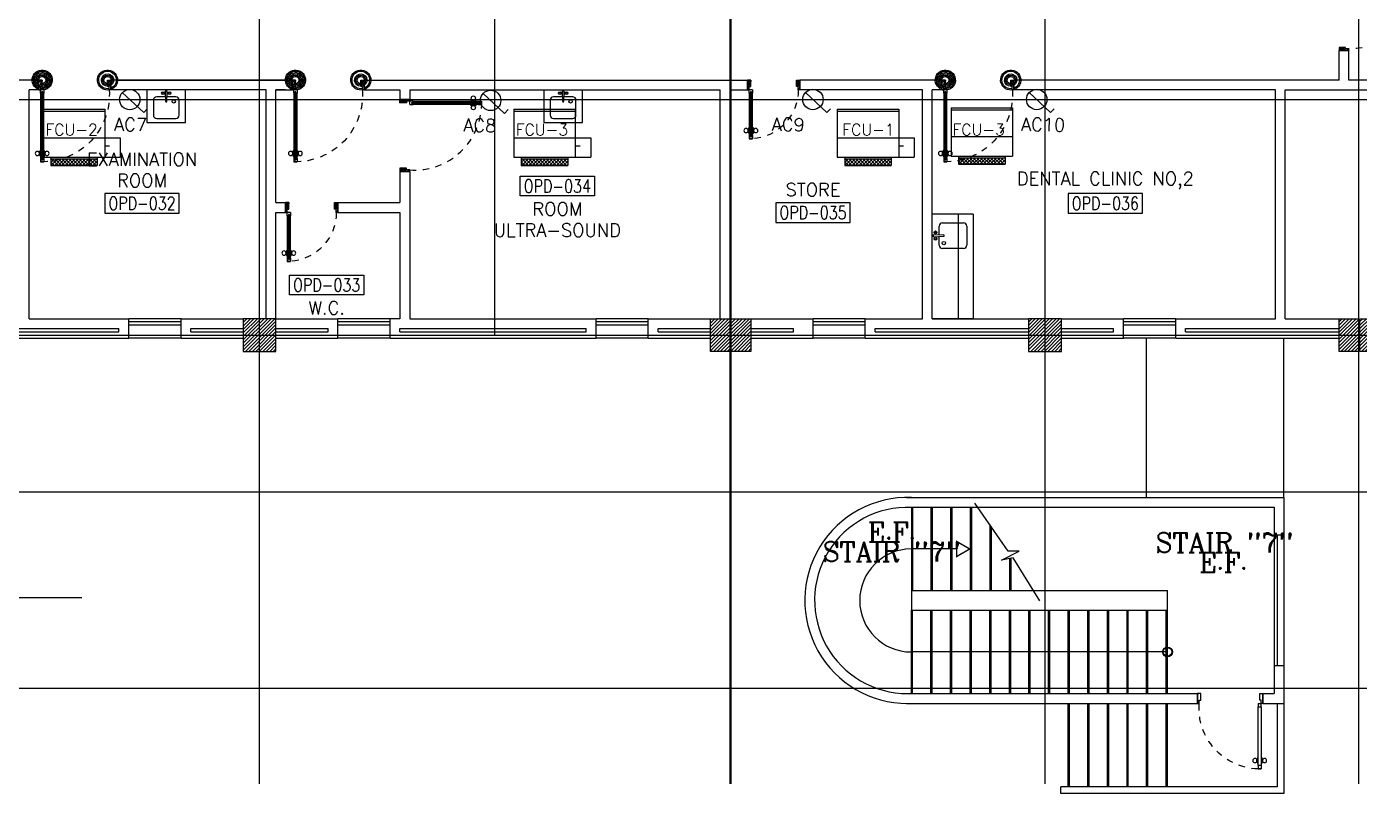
# Model space of a CAD drawing. Extents: x 417819.9 to 417911.9, y 43448 to 43539.2.
# Drawn here: x 417853.09 to 417873.49, y 43459.86 to 43471.59 of the extents above; entities that cross this region are included whole.
import ezdxf
from ezdxf.enums import TextEntityAlignment as Align

# ---------------------------------------------------------------- set-up
doc = ezdxf.new("R2010")
doc.units = 0
doc.header["$MEASUREMENT"] = 0
doc.linetypes.add('HIDDEN', pattern=[0.375, 0.25, -0.125])
doc.layers.get('0').update_dxf_attribs({"color": 11, "linetype": 'CONTINUOUS'})
for name, color, linetype in [('COL', 11, 'CONTINUOUS'), ('DOOR', 11, 'CONTINUOUS'), ('E-SOCKETS', 4, 'CONTINUOUS'), ('FCU', 6, 'CONTINUOUS'), ('HAT', 11, 'CONTINUOUS'), ('ME-FIX', 11, 'CONTINUOUS'), ('RM-BOX', 11, 'CONTINUOUS'), ('RM-NAME', 11, 'CONTINUOUS'), ('RM-NO', 11, 'CONTINUOUS'), ('SCD', 2, 'CONTINUOUS'), ('SHAFT', 11, 'CONTINUOUS'), ('WALL', 11, 'CONTINUOUS')]:
    doc.layers.add(name, color=color, linetype=linetype)
doc.styles.add('ROMANC', font='romanc', dxfattribs={"height": 0.1})
doc.styles.add('ROMANS', font='ROMANS.shx', dxfattribs={"width": 0.6})

# ---------------------------------------------------------------- blocks, each defined once
blk = doc.blocks.new('*X126')
at = {"color": 0}
for p, q in [((49339, 10678), (49822, 11161)), ((49339, 10731), (49769, 11161)), ((49339, 10784), (49716, 11161)), ((49339, 10837), (49663, 11161)), ((49339, 10890), (49610, 11161)), ((49339, 10943), (49557, 11161)), ((49339, 10996), (49504, 11161)), ((49339, 11049), (49451, 11161)), ((49339, 11102), (49398, 11161)), ((49339, 11155), (49345, 11161)), ((49375, 10661), (49839, 11125)), ((49428, 10661), (49839, 11072)), ((49481, 10661), (49839, 11019)), ((49534, 10661), (49839, 10966)), ((49587, 10661), (49839, 10913)), ((49640, 10661), (49839, 10860)), ((49693, 10661), (49839, 10807)), ((49746, 10661), (49839, 10754)), ((49799, 10661), (49839, 10701))]:
    blk.add_line(p, q, dxfattribs=at)
blk = doc.blocks.new('COL50')
at = {"layer": 'COL'}
blk.add_lwpolyline([(-250, 250), (-250, -250), (250, -250), (250, 250)], close=True, dxfattribs=at)
blk = doc.blocks.new('RM1')
at = {"layer": 'RM-BOX'}
blk.add_lwpolyline([(570, -200), (-570, -200), (-570, -500), (570, -500)], close=True, dxfattribs=at)
at = {"layer": 'RM-NAME', "style": 'ROMANS'}
for tag, p in [('ROOMNAME1', (0, 324)), ('ROOMNAME2', (0, 0))]:
    blk.add_attdef(tag, text='', height=200, dxfattribs=at).set_placement(p, align=Align.MIDDLE)
at = {"layer": 'RM-NO', "style": 'ROMANS', "width": 0.8}
blk.add_attdef('ROOMNO', text='', height=200, dxfattribs=at).set_placement((0, -350), align=Align.MIDDLE)
blk = doc.blocks.new('*X131')
at = {"color": 0}
for p, q in [((61359, 10129), (61837, 10607)), ((61359, 10182), (61784, 10607)), ((61359, 10235), (61731, 10607)), ((61359, 10288), (61678, 10607)), ((61359, 10341), (61624, 10607)), ((61359, 10395), (61571, 10607)), ((61359, 10448), (61518, 10607)), ((61359, 10501), (61465, 10607)), ((61359, 10554), (61412, 10607)), ((61359, 10607), (61359, 10607)), ((61390, 10107), (61859, 10576)), ((61443, 10107), (61859, 10523)), ((61496, 10107), (61859, 10470)), ((61549, 10107), (61859, 10417)), ((61602, 10107), (61859, 10364)), ((61655, 10107), (61859, 10311)), ((61708, 10107), (61859, 10258)), ((61761, 10107), (61859, 10205)), ((61814, 10107), (61859, 10152))]:
    blk.add_line(p, q, dxfattribs=at)
blk = doc.blocks.new('A$C74DC60CF')
at = {"layer": 'DOOR', "color": 0, "linetype": 'ByBlock'}
for p, q in [((81, 1200), (81, 1250)), ((131, 1250), (81, 1250)), ((81, 1250), (131, 1250)), ((131, 1200), (131, 1250)), ((65, 1155), (65, 1090)), ((74, 1155), (65, 1155)), ((74, 1090), (65, 1090)), ((74, 1078), (74, 1168)), ((81, 1168), (74, 1168)), ((74, 1155), (74, 1090)), ((81, 1078), (74, 1078)), ((81, 1200), (98, 1200)), ((98, 1200), (98, 1220)), ((98, 1220), (114, 1220)), ((114, 1200), (114, 1220)), ((114, 1200), (131, 1200)), ((131, 1168), (138, 1168)), ((131, 1078), (138, 1078)), ((138, 1078), (138, 1168)), ((138, 1155), (138, 1090)), ((138, 1155), (147, 1155)), ((138, 1090), (147, 1090)), ((147, 1155), (147, 1090)), ((56, 150), (56, 0)), ((56, 150), (81, 150)), ((106, 0), (56, 0)), ((98, 200), (81, 200)), ((81, 200), (81, 150)), ((131, 150), (81, 150)), ((81, 150), (81, 100)), ((81, 100), (106, 100)), ((98, 180), (98, 200)), ((114, 180), (98, 180)), ((106, 100), (106, 0)), ((131, 200), (114, 200)), ((114, 200), (114, 180)), ((131, 150), (131, 200)), ((1131, 100), (1106, 100)), ((1106, 100), (1106, 0)), ((1131, 150), (1131, 100)), ((1156, 150), (1131, 150)), ((1156, 150), (1156, 0)), ((1156, 0), (1156, 150)), ((1106, 0), (1156, 0))]:
    blk.add_line(p, q, dxfattribs=at)
at = {"layer": 'DOOR', "linetype": 'ByBlock'}
for p, q in [((81, 200), (81, 1200)), ((98, 200), (98, 1200)), ((114, 200), (114, 1200)), ((131, 1200), (131, 200))]:
    blk.add_line(p, q, dxfattribs=at)
at = {"layer": 'DOOR', "color": 9, "linetype": 'ByBlock'}
for p, q in [((106, 0), (56, 114)), ((106, 0), (56, 40)), ((106, 0), (93, 100)), ((1106, 0), (1156, 114)), ((1106, 0), (1119, 100)), ((1106, 0), (1156, 40))]:
    blk.add_line(p, q, dxfattribs=at)
at = {"layer": 'DOOR', "color": 0, "linetype": 'ByBlock'}
for centre in [(32, 1123), (179, 1123)]:
    blk.add_circle(centre, 32.4, dxfattribs=at)
at = {"layer": 'DOOR', "linetype": 'HIDDEN', "ltscale": 0.5}
blk.add_arc((106, 223), 1028, 355.9414, 91.3941, dxfattribs=at)
at = {"layer": 'DOOR', "color": 9, "linetype": 'ByBlock'}
for centre, radius, start, end in [((106, 0), 154, 103.7142, 108.8947), ((106, 0), 134, 100.72, 111.8402), ((106, 0), 114, 102.6226, 115.9162), ((106, 0), 94.4, 90, 121.9818), ((106, 0), 74.4, 90, 132.2236), ((106, 0), 54.4, 90, 156.7926), ((106, 0), 34.4, 90, 180), ((106, 0), 14.4, 90, 180), ((1106, 0), 94.4, 58.0182, 90), ((1106, 0), 74.4, 47.7764, 90), ((1106, 0), 54.4, 23.2074, 90), ((1106, 0), 34.4, 0, 90), ((1106, 0), 14.4, 0, 90), ((1106, 0), 134, 68.1598, 79.28), ((1106, 0), 154, 71.1053, 76.2858)]:
    blk.add_arc(centre, radius, start, end, dxfattribs=at)
blk = doc.blocks.new('C-300')
at = {"layer": 'HAT', "linetype": 'ByBlock', "ltscale": 0.3}
h = blk.add_hatch(dxfattribs=at)
h.set_pattern_fill('ANSI31', color=8, scale=300, style=0)
h.set_pattern_definition([(45, (-258496.182, -82361.005), (-26.5165043, 26.5165043), [])])
h.paths.add_polyline_path([(300, 500), (0, 500), (0, 250), (300, 250)])
h.paths.add_polyline_path([(300, 250), (0, 250), (0, 0), (300, 0)])
at = {"layer": 'COL'}
blk.add_lwpolyline([(0, 500), (300, 500), (300, 0), (0, 0)], close=True, dxfattribs=at)
blk = doc.blocks.new('C-300A')
at = {"layer": 'SHAFT', "color": 6, "linetype": 'ByBlock', "ltscale": 0.3}
for p in [(-300, 0), (20, 0)]:
    blk.add_blockref('C-300', p, dxfattribs=at)
blk = doc.blocks.new('DOOR80')
at = {"layer": 'DOOR', "color": 7, "linetype": 'ByBlock'}
for p, q in [((-150, 800), (0, 800)), ((-150, 800), (-150, 775)), ((0, 800), (-150, 800)), ((-150, 775), (-100, 775)), ((0, 750), (-114, 800)), ((-100, 775), (-100, 750)), ((0, 750), (-100, 763)), ((-100, 750), (0, 750)), ((0, 750), (-40, 800)), ((0, 750), (0, 800)), ((-850, 75), (-900, 75)), ((-900, 75), (-900, 25)), ((-900, 25), (-900, 75)), ((-850, 25), (-900, 25)), ((-850, 58), (-870, 58)), ((-870, 42), (-870, 58)), ((-850, 42), (-870, 42)), ((-850, 58), (-850, 75)), ((-850, 25), (-850, 42)), ((-727, 82), (-817, 82)), ((-817, 75), (-817, 82)), ((-817, 25), (-817, 18)), ((-727, 18), (-817, 18)), ((-805, 91), (-740, 91)), ((-805, 82), (-805, 91)), ((-805, 82), (-740, 82)), ((-805, 18), (-740, 18)), ((-805, 18), (-805, 9)), ((-805, 9), (-740, 9)), ((-740, 82), (-740, 91)), ((-740, 18), (-740, 9)), ((-727, 75), (-727, 82)), ((-727, 25), (-727, 18)), ((-150, 75), (-200, 75)), ((-200, 75), (-200, 58)), ((-200, 58), (-180, 58)), ((-180, 42), (-200, 42)), ((-200, 42), (-200, 25)), ((-200, 25), (-150, 25)), ((-180, 58), (-180, 42)), ((-150, 75), (-150, 25)), ((-150, 25), (-100, 25)), ((-150, 0), (-150, 25)), ((0, 0), (-150, 0)), ((0, 50), (-114, 0)), ((-100, 25), (-100, 50)), ((0, 50), (-100, 37)), ((-100, 50), (0, 50)), ((0, 50), (-40, 0)), ((0, 50), (0, 0))]:
    blk.add_line(p, q, dxfattribs=at)
at = {"layer": 'DOOR', "linetype": 'ByBlock'}
for p, q in [((-850, 75), (-200, 75)), ((-200, 58), (-850, 58)), ((-200, 42), (-850, 42)), ((-200, 25), (-850, 25))]:
    blk.add_line(p, q, dxfattribs=at)
at = {"layer": 'DOOR', "color": 7, "linetype": 'ByBlock'}
for centre in [(-772, 124), (-772, -24)]:
    blk.add_circle(centre, 32.4, dxfattribs=at)
at = {"layer": 'DOOR', "linetype": 'HIDDEN', "ltscale": 0.5}
blk.add_arc((-149, 23), 752, 90.0695, 176.0204, dxfattribs=at)
at = {"layer": 'DOOR', "color": 7, "linetype": 'ByBlock'}
for centre, radius, start, end in [((0, 750), 154, 161.1053, 166.2858), ((0, 750), 134, 158.1598, 169.28), ((0, 750), 94.4, 148.0182, 180), ((0, 750), 74.4, 137.7764, 180), ((0, 750), 54.4, 113.2074, 180), ((0, 750), 34.4, 90, 180), ((0, 750), 14.4, 90, 180), ((0, 50), 154, 193.7142, 198.8947), ((0, 50), 134, 190.72, 201.8402), ((0, 50), 114, 192.6226, 205.9162), ((0, 50), 94.4, 180, 211.9818), ((0, 50), 74.4, 180, 222.2236), ((0, 50), 54.4, 180, 246.7926), ((0, 50), 34.4, 180, 270), ((0, 50), 14.4, 180, 270)]:
    blk.add_arc(centre, radius, start, end, dxfattribs=at)
blk = doc.blocks.new('DOOR100')
at = {"layer": 'DOOR', "color": 7, "linetype": 'ByBlock'}
for p, q in [((-75, 1250), (-75, 1300)), ((-75, 1300), (-25, 1300)), ((-25, 1300), (-75, 1300)), ((-58, 1250), (-75, 1250)), ((-58, 1250), (-58, 1270)), ((-42, 1270), (-58, 1270)), ((-42, 1250), (-42, 1270)), ((-25, 1250), (-42, 1250)), ((-25, 1250), (-25, 1300)), ((-91, 1205), (-91, 1140)), ((-82, 1205), (-91, 1205)), ((-82, 1140), (-91, 1140)), ((-82, 1128), (-82, 1218)), ((-75, 1218), (-82, 1218)), ((-82, 1205), (-82, 1140)), ((-75, 1128), (-82, 1128)), ((-25, 1218), (-18, 1218)), ((-25, 1128), (-18, 1128)), ((-18, 1128), (-18, 1218)), ((-18, 1205), (-18, 1140)), ((-18, 1205), (-9, 1205)), ((-18, 1140), (-9, 1140)), ((-9, 1205), (-9, 1140)), ((-1200, 0), (-1200, 150)), ((-1200, 150), (-1175, 150)), ((-1200, 150), (-1200, 0)), ((-1150, 0), (-1200, 114)), ((-1150, 0), (-1200, 40)), ((-1150, 0), (-1200, 0)), ((-1175, 150), (-1175, 100)), ((-1175, 100), (-1150, 100)), ((-1150, 0), (-1163, 100)), ((-1150, 100), (-1150, 0)), ((-75, 200), (-58, 200)), ((-75, 150), (-75, 200)), ((-75, 150), (-25, 150)), ((-58, 200), (-58, 180)), ((-58, 180), (-42, 180)), ((-50, 0), (0, 114)), ((-50, 100), (-50, 0)), ((-50, 0), (-37, 100)), ((-25, 100), (-50, 100)), ((-50, 0), (0, 40)), ((-50, 0), (0, 0)), ((-42, 200), (-25, 200)), ((-42, 180), (-42, 200)), ((-25, 200), (-25, 150)), ((0, 150), (-25, 150)), ((-25, 150), (-25, 100)), ((0, 0), (0, 150)), ((0, 150), (0, 0))]:
    blk.add_line(p, q, dxfattribs=at)
at = {"layer": 'DOOR', "linetype": 'ByBlock'}
for p, q in [((-75, 1250), (-75, 200)), ((-58, 200), (-58, 1250)), ((-42, 200), (-42, 1250)), ((-25, 200), (-25, 1250))]:
    blk.add_line(p, q, dxfattribs=at)
at = {"layer": 'DOOR', "color": 7, "linetype": 'ByBlock'}
for centre in [(-124, 1173), (24, 1173)]:
    blk.add_circle(centre, 32.4, dxfattribs=at)
at = {"layer": 'DOOR', "linetype": 'HIDDEN', "ltscale": 0.5}
blk.add_arc((-25, 150), 1150, 90, 180, dxfattribs=at)
at = {"layer": 'DOOR', "color": 7, "linetype": 'ByBlock'}
for centre, radius, start, end in [((-1150, 0), 154, 103.7142, 108.8947), ((-1150, 0), 134, 100.72, 111.8402), ((-1150, 0), 94.4, 90, 121.9818), ((-1150, 0), 74.4, 90, 132.2236), ((-1150, 0), 54.4, 90, 156.7926), ((-1150, 0), 34.4, 90, 180), ((-1150, 0), 14.4, 90, 180), ((-50, 0), 94.4, 58.0182, 90), ((-50, 0), 74.4, 47.7764, 90), ((-50, 0), 54.4, 23.2074, 90), ((-50, 0), 34.4, 0, 90), ((-50, 0), 14.4, 0, 90), ((-50, 0), 134, 68.1598, 79.28), ((-50, 0), 114, 64.0838, 77.3774), ((-50, 0), 154, 71.1053, 76.2858)]:
    blk.add_arc(centre, radius, start, end, dxfattribs=at)
blk = doc.blocks.new('STL-DR')
at = {"layer": 'DOOR', "color": 0, "linetype": 'ByBlock'}
for p, q in [((50, 0), (0, 0)), ((0, -150), (0, 0)), ((50, -100), (50, 0)), ((0, -150), (25, -150)), ((25, -100), (50, -100)), ((25, -150), (25, -100)), ((75, -150), (25, -150)), ((25, -200), (25, -150)), ((75, -200), (25, -200)), ((75, -150), (75, -200)), ((950, -100), (950, 0)), ((950, 0), (1000, 0)), ((975, -100), (950, -100)), ((975, -150), (975, -100)), ((1000, -150), (975, -150)), ((1000, 0), (1000, -150)), ((18, -990), (9, -990)), ((9, -1055), (9, -990)), ((18, -978), (18, -1068)), ((25, -978), (18, -978)), ((18, -1055), (18, -990)), ((75, -978), (82, -978)), ((82, -978), (82, -1068)), ((82, -990), (91, -990)), ((82, -1055), (82, -990)), ((91, -1055), (91, -990)), ((18, -1055), (9, -1055)), ((25, -1068), (18, -1068)), ((25, -1100), (75, -1100)), ((25, -1100), (25, -1150)), ((25, -1150), (75, -1150)), ((75, -1150), (25, -1150)), ((75, -1068), (82, -1068)), ((75, -1100), (75, -1150)), ((82, -1055), (91, -1055))]:
    blk.add_line(p, q, dxfattribs=at)
at = {"layer": 'DOOR', "linetype": 'ByBlock'}
for p, q in [((25, -200), (25, -1100)), ((75, -1100), (75, -200))]:
    blk.add_line(p, q, dxfattribs=at)
at = {"layer": 'DOOR', "color": 0, "linetype": 'ByBlock'}
for centre in [(-24, -1023), (124, -1023)]:
    blk.add_circle(centre, 32.4, dxfattribs=at)
at = {"layer": 'DOOR', "linetype": 'HIDDEN', "ltscale": 0.5}
blk.add_arc((50, -223), 928, 271.544, 4.4816, dxfattribs=at)
at = {"layer": 'WALL'}
for p, q in [((0, 0), (0, -150)), ((0, 0), (0, -150)), ((1000, 0), (1000, -150))]:
    blk.add_line(p, q, dxfattribs=at)
blk = doc.blocks.new('A$C180A3EE7')
at = {"layer": 'ME-FIX'}
blk.add_lwpolyline([(0.593, 0), (0.593, 0.5), (0, 0.5), (0, 0)], dxfattribs=at)
blk.add_lwpolyline([(0.309, 0.107), (0.443, 0.107, 0.414214), (0.493, 0.157), (0.493, 0.388, 0.414214), (0.443, 0.438), (0.15, 0.438, 0.414214), (0.1, 0.388), (0.1, 0.157, 0.414214), (0.15, 0.107), (0.284, 0.107)], format="xyb", dxfattribs=at)
blk.add_lwpolyline([(0.28, 0.019), (0.312, 0.019), (0.306, 0.174, 1), (0.286, 0.174)], format="xyb", close=True, dxfattribs=at)
for centre, radius in [((0.182, 0.177), 0.0255), ((0.247, 0.05), 0.0217), ((0.247, 0.05), 0.014), ((0.346, 0.05), 0.0217), ((0.346, 0.05), 0.014)]:
    blk.add_circle(centre, radius, dxfattribs=at)
blk = doc.blocks.new('A$C347D0806')
at = {"layer": 'ME-FIX'}
for p, q in [((0.157, 1.467), (0.478, 1.467)), ((0.627, 1.6), (0.627, 0)), ((0.019, 1.254), (0.019, 1.287)), ((0.019, 1.287), (0.174, 1.28)), ((0.019, 1.254), (0.174, 1.261)), ((0.107, 1.28), (0.107, 1.417)), ((0.107, 1.124), (0.107, 1.261)), ((0.528, 1.417), (0.528, 1.124)), ((0.478, 1.074), (0.157, 1.074)), ((0.627, 0), (0, 0))]:
    blk.add_line(p, q, dxfattribs=at)
for centre, radius in [((0.05, 1.32), 0.0217), ((0.05, 1.221), 0.0217), ((0.05, 1.32), 0.014), ((0.05, 1.221), 0.014), ((0.177, 1.156), 0.0255)]:
    blk.add_circle(centre, radius, dxfattribs=at)
for centre, radius, start, end in [((0.157, 1.417), 0.0499, 90, 180), ((0.478, 1.417), 0.0499, 0, 90), ((0.174, 1.27), 0.00997, 270, 90), ((0.157, 1.124), 0.0499, 180, 270), ((0.478, 1.124), 0.0499, 270, 0)]:
    blk.add_arc(centre, radius, start, end, dxfattribs=at)
blk = doc.blocks.new('*X198')
at = {"color": 0}
for p, q in [((23912, -1650), (23966, -1596)), ((23912, -1597), (23913, -1596)), ((23919, -1696), (24019, -1596)), ((24023, -1696), (23923, -1596)), ((23972, -1696), (24072, -1596)), ((24076, -1696), (23976, -1596)), ((24025, -1696), (24125, -1596)), ((24129, -1696), (24029, -1596)), ((24078, -1696), (24178, -1596)), ((24182, -1696), (24082, -1596)), ((24131, -1696), (24231, -1596)), ((24235, -1696), (24135, -1596)), ((24184, -1696), (24284, -1596)), ((24288, -1696), (24188, -1596)), ((24237, -1696), (24337, -1596)), ((24341, -1696), (24241, -1596)), ((24290, -1696), (24390, -1596)), ((24394, -1696), (24294, -1596)), ((24343, -1696), (24443, -1596)), ((24447, -1696), (24347, -1596)), ((24396, -1696), (24496, -1596)), ((24500, -1696), (24400, -1596)), ((24449, -1696), (24549, -1596)), ((24553, -1696), (24453, -1596)), ((24502, -1696), (24602, -1596)), ((24606, -1696), (24506, -1596)), ((24555, -1696), (24624, -1628)), ((24624, -1660), (24559, -1596)), ((24624, -1607), (24612, -1596)), ((23970, -1696), (23912, -1638)), ((23917, -1696), (23912, -1691)), ((24608, -1696), (24624, -1681))]:
    blk.add_line(p, q, dxfattribs=at)
blk = doc.blocks.new('WAP12')
at = {"color": 6}
for p, q in [((-559, 529), (381, 529)), ((-559, 529), (-559, -208)), ((381, 529), (381, -208)), ((-559, 92), (381, 92)), ((-559, -208), (381, -208))]:
    blk.add_line(p, q, dxfattribs=at)
at = {"color": 2}
for p, q in [((-559, 497), (381, 497)), ((381, 92), (619, 92)), ((619, 92), (619, -208)), ((-445, -208), (-445, -333)), ((-445, -233), (267, -233)), ((-445, -333), (267, -333)), ((267, -208), (267, -333)), ((381, -208), (619, -208))]:
    blk.add_line(p, q, dxfattribs=at)
at = {"color": 7}
blk.add_line((381, -34), (455, -34), dxfattribs=at)
at = {"color": 2}
blk.add_blockref('*X198', (-24357, 1362), dxfattribs=at)
blk = doc.blocks.new('*X210')
at = {"color": 0}
for p, q in [((23912, -1650), (23966, -1596)), ((23912, -1597), (23913, -1596)), ((23919, -1696), (24019, -1596)), ((24023, -1696), (23923, -1596)), ((23972, -1696), (24072, -1596)), ((24076, -1696), (23976, -1596)), ((24025, -1696), (24125, -1596)), ((24129, -1696), (24029, -1596)), ((24078, -1696), (24178, -1596)), ((24182, -1696), (24082, -1596)), ((24131, -1696), (24231, -1596)), ((24235, -1696), (24135, -1596)), ((24184, -1696), (24284, -1596)), ((24288, -1696), (24188, -1596)), ((24237, -1696), (24337, -1596)), ((24341, -1696), (24241, -1596)), ((24290, -1696), (24390, -1596)), ((24394, -1696), (24294, -1596)), ((24343, -1696), (24443, -1596)), ((24447, -1696), (24347, -1596)), ((24396, -1696), (24496, -1596)), ((24500, -1696), (24400, -1596)), ((24449, -1696), (24549, -1596)), ((24553, -1696), (24453, -1596)), ((24502, -1696), (24602, -1596)), ((24606, -1696), (24506, -1596)), ((24555, -1696), (24624, -1628)), ((24624, -1660), (24559, -1596)), ((24624, -1607), (24612, -1596)), ((23970, -1696), (23912, -1638)), ((23917, -1696), (23912, -1691)), ((24608, -1696), (24624, -1681))]:
    blk.add_line(p, q, dxfattribs=at)

msp = doc.modelspace()

# ---------------------------------------------------------------- linework, layer by layer
at = {"layer": 'E-SOCKETS'}
for p, q in [((417854.5573, 43470.5822), (417854.8852, 43470.277)), ((417860.0799, 43470.5688), (417860.4078, 43470.2636)), ((417865.0112, 43470.5828), (417865.3391, 43470.2776)), ((417868.4354, 43470.5828), (417868.7632, 43470.2776)), ((417854.8852, 43470.277), (417854.9397, 43470.3356)), ((417860.4078, 43470.2636), (417860.4622, 43470.3222)), ((417865.3391, 43470.2776), (417865.3936, 43470.3361)), ((417868.7632, 43470.2776), (417868.8177, 43470.3361))]:
    msp.add_line(p, q, dxfattribs=at)
for centre in [(417854.6717, 43470.4758), (417860.1943, 43470.4624), (417865.1256, 43470.4763), (417868.5498, 43470.4763)]:
    msp.add_circle(centre, 0.1562, dxfattribs=at)
at = {"layer": 'FCU', "color": 6}
for p, q in [((417867.2396, 43470.349), (417868.1796, 43470.349)), ((417867.2396, 43470.349), (417867.2396, 43469.612)), ((417868.1796, 43470.349), (417868.1796, 43469.612)), ((417867.2396, 43469.912), (417868.1796, 43469.912)), ((417867.2396, 43469.612), (417868.1796, 43469.612))]:
    msp.add_line(p, q, dxfattribs=at)
at = {"layer": 'FCU', "color": 3}
for p, q in [((417867.2396, 43470.317), (417868.1796, 43470.317)), ((417867.3536, 43469.612), (417867.3536, 43469.487)), ((417867.3536, 43469.587), (417868.0656, 43469.587)), ((417867.3536, 43469.487), (417868.0656, 43469.487)), ((417868.0656, 43469.612), (417868.0656, 43469.487))]:
    msp.add_line(p, q, dxfattribs=at)
at = {"layer": 'RM-NAME'}
for p, q in [((417868.6766, 43460.01), (417868.6766, 43538.8227)), ((417856.6566, 43460.01), (417856.6566, 43538.4875)), ((417863.8566, 43460.01), (417863.8566, 43538.1468)), ((417863.8766, 43460.01), (417863.8766, 43538.1468)), ((417873.4766, 43460.01), (417873.4766, 43538.1375)), ((417860.2566, 43466.8743), (417860.2566, 43525.6943)), ((417873.3266, 43471.2243), (417873.1766, 43471.2243)), ((417873.1766, 43470.7743), (417873.1766, 43471.2243)), ((417873.3266, 43470.7743), (417873.3266, 43471.2243)), ((417853.2816, 43470.7743), (417852.8316, 43470.7743)), ((417853.2816, 43470.6243), (417853.2816, 43470.7743)), ((417857.0566, 43470.7743), (417854.3816, 43470.7743)), ((417854.3816, 43470.6243), (417854.3816, 43470.7743)), ((417854.4816, 43470.7743), (417857.1566, 43470.7743)), ((417857.1566, 43470.7743), (417857.1566, 43470.6243)), ((417858.2566, 43470.7743), (417863.8566, 43470.7743)), ((417858.2566, 43470.7743), (417858.2566, 43470.6243)), ((417863.8566, 43467.1243), (417863.8566, 43470.7743)), ((417863.8766, 43470.7743), (417864.1266, 43470.7743)), ((417864.1266, 43470.6243), (417864.1266, 43470.7743)), ((417864.9266, 43470.7743), (417864.9266, 43470.6243)), ((417867.1016, 43470.7743), (417864.9266, 43470.7743)), ((417867.1016, 43470.7743), (417867.0766, 43470.7743)), ((417867.1016, 43470.6243), (417867.1016, 43470.7743)), ((417868.2016, 43470.7743), (417868.2016, 43470.6243)), ((417869.2516, 43470.7743), (417868.2016, 43470.7743)), ((417873.1766, 43470.7743), (417868.2016, 43470.7743)), ((417875.8716, 43470.7743), (417873.3266, 43470.7743)), ((417853.1316, 43467.1243), (417853.1316, 43470.6243)), ((417853.2816, 43470.6243), (417853.1316, 43470.6243)), ((417856.7566, 43470.6243), (417854.3816, 43470.6243)), ((417856.7566, 43467.1243), (417856.7566, 43470.6243)), ((417857.0566, 43470.6243), (417856.9066, 43470.6243)), ((417856.9066, 43470.6243), (417857.1566, 43470.6243)), ((417856.9066, 43468.8993), (417856.9066, 43470.6243)), ((417858.2566, 43470.6243), (417858.8066, 43470.6243)), ((417858.8066, 43470.6243), (417858.8066, 43470.4743)), ((417858.9566, 43470.6243), (417858.9566, 43470.4743)), ((417858.9566, 43470.6243), (417863.7066, 43470.6243)), ((417863.7066, 43467.1243), (417863.7066, 43470.6243)), ((417863.8766, 43470.6243), (417864.1266, 43470.6243)), ((417866.8016, 43470.6243), (417864.9266, 43470.6243)), ((417866.8016, 43467.1243), (417866.8016, 43470.6243)), ((417866.9516, 43467.1243), (417866.9516, 43470.6243)), ((417867.1016, 43470.6243), (417866.9516, 43470.6243)), ((417867.1016, 43470.6243), (417867.0766, 43470.6243)), ((417872.2016, 43470.6243), (417868.2016, 43470.6243)), ((417869.2516, 43470.6243), (417868.2016, 43470.6243)), ((417872.2016, 43467.1243), (417872.2016, 43470.6243)), ((417872.3516, 43467.1243), (417872.3516, 43470.6243)), ((417872.3516, 43470.6243), (417875.8716, 43470.6243)), ((417831.4566, 43470.4743), (417889.6966, 43470.4743)), ((417858.8066, 43470.4743), (417858.9566, 43470.4743)), ((417858.8066, 43469.3743), (417858.9566, 43469.3743)), ((417858.8066, 43469.3743), (417858.8066, 43468.8993)), ((417858.9566, 43469.3743), (417858.9566, 43467.1243)), ((417856.9066, 43468.8993), (417857.0566, 43468.8993)), ((417857.0566, 43468.7493), (417857.0566, 43468.8993)), ((417857.0566, 43468.7493), (417857.0566, 43468.8993)), ((417857.8566, 43468.7493), (417857.8566, 43468.8993)), ((417857.8566, 43468.7493), (417857.8566, 43468.8993)), ((417857.8566, 43468.8993), (417858.8066, 43468.8993)), ((417856.9066, 43467.1243), (417856.9066, 43468.7493)), ((417856.9066, 43468.7493), (417857.0566, 43468.7493)), ((417857.8566, 43468.7493), (417858.8066, 43468.7493)), ((417858.8066, 43468.7493), (417858.8066, 43467.1243)), ((417867.5781, 43468.7245), (417866.9516, 43468.7245)), ((417867.3516, 43467.1243), (417867.3516, 43468.7245)), ((417853.1316, 43467.1243), (417854.6566, 43467.1243)), ((417855.4566, 43467.1243), (417854.6566, 43467.1243)), ((417854.6566, 43466.8243), (417854.6566, 43467.1243)), ((417855.4566, 43467.0743), (417854.6566, 43467.0743)), ((417855.4566, 43466.8243), (417855.4566, 43467.1243)), ((417855.4566, 43467.1243), (417856.4066, 43467.1243)), ((417856.9066, 43467.1243), (417857.8566, 43467.1243)), ((417857.8566, 43466.8243), (417857.8566, 43467.1243)), ((417858.6566, 43467.1243), (417857.8566, 43467.1243)), ((417858.6566, 43467.0743), (417857.8566, 43467.0743)), ((417858.6566, 43466.8243), (417858.6566, 43467.1243)), ((417858.8066, 43467.1243), (417858.6566, 43467.1243)), ((417858.9566, 43467.1243), (417861.8066, 43467.1243)), ((417862.6066, 43467.1243), (417861.8066, 43467.1243)), ((417861.8066, 43466.8243), (417861.8066, 43467.1243)), ((417862.6066, 43467.0743), (417861.8066, 43467.0743)), ((417862.6066, 43466.8243), (417862.6066, 43467.1243)), ((417862.6066, 43467.1243), (417863.6066, 43467.1243)), ((417864.1766, 43467.1243), (417865.1266, 43467.1243)), ((417865.1266, 43466.8243), (417865.1266, 43467.1243)), ((417865.9266, 43467.1243), (417865.1266, 43467.1243)), ((417865.9266, 43467.0743), (417865.1266, 43467.0743)), ((417865.9266, 43467.1243), (417866.8016, 43467.1243)), ((417865.9266, 43466.8243), (417865.9266, 43467.1243)), ((417866.9516, 43467.1243), (417868.4266, 43467.1243)), ((417868.9266, 43467.1243), (417869.8766, 43467.1243)), ((417869.8766, 43466.8243), (417869.8766, 43467.1243)), ((417870.6766, 43467.1243), (417869.8766, 43467.1243)), ((417870.6766, 43467.0743), (417869.8766, 43467.0743)), ((417870.6766, 43467.1243), (417872.2016, 43467.1243)), ((417870.6766, 43466.8243), (417870.6766, 43467.1243)), ((417872.3516, 43467.1243), (417873.2266, 43467.1243)), ((417820.6052, 43466.8743), (417890.8966, 43466.8743)), ((417851.4566, 43466.8243), (417854.6566, 43466.8243)), ((417851.6066, 43466.9743), (417854.5066, 43466.9743)), ((417851.6066, 43466.9243), (417854.5066, 43466.9243)), ((417854.5066, 43466.9243), (417854.5066, 43466.9743)), ((417855.4566, 43467.0243), (417854.6566, 43467.0243)), ((417855.4566, 43466.8243), (417854.6566, 43466.8243)), ((417855.4566, 43466.8243), (417856.4066, 43466.8243)), ((417855.6066, 43466.9243), (417855.6066, 43466.9743)), ((417855.6066, 43466.9743), (417856.4066, 43466.9743)), ((417855.6066, 43466.9243), (417856.4066, 43466.9243)), ((417856.9066, 43466.9743), (417857.7066, 43466.9743)), ((417856.9066, 43466.9243), (417857.7066, 43466.9243)), ((417856.9066, 43466.8243), (417857.8566, 43466.8243)), ((417857.7066, 43466.9243), (417857.7066, 43466.9743)), ((417858.6566, 43467.0243), (417857.8566, 43467.0243)), ((417858.6566, 43466.8243), (417857.8566, 43466.8243)), ((417858.6566, 43466.8243), (417861.8066, 43466.8243)), ((417858.8066, 43466.9743), (417861.6566, 43466.9743)), ((417858.8066, 43466.9243), (417858.8066, 43466.9743)), ((417858.8066, 43466.9243), (417861.6566, 43466.9243)), ((417861.6566, 43466.9243), (417861.6566, 43466.9743)), ((417862.6066, 43467.0243), (417861.8066, 43467.0243)), ((417862.6066, 43466.8243), (417861.8066, 43466.8243)), ((417862.6066, 43466.8243), (417863.5566, 43466.8243)), ((417862.7566, 43466.9243), (417862.7566, 43466.9743)), ((417862.7566, 43466.9743), (417863.5566, 43466.9743)), ((417862.7566, 43466.9243), (417863.5566, 43466.9243)), ((417864.1766, 43466.9743), (417864.8266, 43466.9743)), ((417864.1766, 43466.9243), (417864.8266, 43466.9243)), ((417864.1766, 43466.8243), (417865.1266, 43466.8243)), ((417864.8266, 43466.9243), (417864.8266, 43466.9743)), ((417865.9266, 43467.0243), (417865.1266, 43467.0243)), ((417865.9266, 43466.8243), (417865.1266, 43466.8243)), ((417865.9266, 43466.8243), (417868.4266, 43466.8243)), ((417866.0766, 43466.9743), (417868.4266, 43466.9743)), ((417866.0766, 43466.9243), (417866.0766, 43466.9743)), ((417866.0766, 43466.9243), (417868.4266, 43466.9243)), ((417868.9266, 43466.9743), (417869.7266, 43466.9743)), ((417868.9266, 43466.9243), (417869.7266, 43466.9243)), ((417868.9266, 43466.8243), (417869.8766, 43466.8243)), ((417869.7266, 43466.9243), (417869.7266, 43466.9743)), ((417870.6766, 43467.0243), (417869.8766, 43467.0243)), ((417870.6766, 43466.8243), (417869.8766, 43466.8243)), ((417870.2316, 43464.3893), (417870.2316, 43466.8243)), ((417870.6766, 43466.8243), (417873.1766, 43466.8243)), ((417870.8266, 43466.9743), (417873.1766, 43466.9743)), ((417870.8266, 43466.9243), (417870.8266, 43466.9743)), ((417870.8266, 43466.9243), (417873.1766, 43466.9243)), ((417872.3316, 43464.3893), (417872.3316, 43466.8243)), ((417820.6052, 43464.4743), (417889.6966, 43464.4743)), ((417820.6052, 43464.4743), (417898.0966, 43464.4743)), ((417866.5561, 43464.3893), (417872.3316, 43464.3893)), ((417872.3316, 43464.3893), (417872.3316, 43463.8143)), ((417866.5561, 43464.2393), (417872.1816, 43464.2393)), ((417866.6314, 43464.2393), (417866.6314, 43462.9643)), ((417866.6514, 43464.2393), (417866.6514, 43462.9643)), ((417866.9314, 43464.2393), (417866.9314, 43462.9643)), ((417866.9514, 43464.2393), (417866.9514, 43462.9643)), ((417867.2314, 43464.2393), (417867.2314, 43462.9643)), ((417867.2514, 43464.2393), (417867.2514, 43462.9643)), ((417867.5314, 43464.2393), (417867.5314, 43462.9643)), ((417867.5514, 43464.2393), (417867.5514, 43462.9643)), ((417868.1114, 43463.5709), (417867.6037, 43464.3022)), ((417872.1816, 43464.2393), (417872.1816, 43463.8143)), ((417867.8314, 43463.9742), (417867.8314, 43462.9643)), ((417867.8514, 43463.9454), (417867.8514, 43462.9643)), ((417872.3316, 43463.8143), (417872.1816, 43463.8143)), ((417872.1816, 43463.8143), (417872.1816, 43461.8143)), ((417872.2316, 43463.8143), (417872.2316, 43461.8143)), ((417872.3316, 43463.8143), (417872.3316, 43461.8143)), ((417867.3246, 43463.6018), (417866.629, 43463.6018)), ((417868.0128, 43463.4305), (417868.2817, 43463.5709)), ((417868.2817, 43463.5709), (417868.1114, 43463.5709)), ((417868.1882, 43463.4656), (417868.0128, 43463.4305)), ((417868.1314, 43463.4542), (417868.1314, 43462.9643)), ((417868.1514, 43463.4582), (417868.1514, 43462.9643)), ((417868.5974, 43462.8104), (417868.1882, 43463.4656)), ((417866.6314, 43462.9643), (417870.5514, 43462.9643)), ((417866.6314, 43462.9643), (417866.6314, 43462.6643)), ((417870.5514, 43462.6643), (417870.5514, 43462.9643)), ((417842.4425, 43462.8594), (417853.9373, 43462.8594)), ((417866.6314, 43462.6643), (417870.5514, 43462.6643)), ((417866.6314, 43461.3893), (417866.6314, 43462.6643)), ((417866.6314, 43461.3893), (417866.6314, 43462.6643)), ((417866.6514, 43461.3893), (417866.6514, 43462.6643)), ((417866.6514, 43461.3893), (417866.6514, 43462.6643)), ((417866.9314, 43461.3893), (417866.9314, 43462.6643)), ((417866.9514, 43461.3893), (417866.9514, 43462.6643)), ((417867.2314, 43461.3893), (417867.2314, 43462.6643)), ((417867.2514, 43461.3893), (417867.2514, 43462.6643)), ((417867.5314, 43461.3893), (417867.5314, 43462.6643)), ((417867.5514, 43461.3893), (417867.5514, 43462.6643)), ((417867.8314, 43461.3893), (417867.8314, 43462.6643)), ((417867.8514, 43461.3893), (417867.8514, 43462.6643)), ((417868.1314, 43461.3893), (417868.1314, 43462.6643)), ((417868.1514, 43461.3893), (417868.1514, 43462.6643)), ((417868.4314, 43461.3893), (417868.4314, 43462.6643)), ((417868.4514, 43461.3893), (417868.4514, 43462.6643)), ((417868.7314, 43461.3893), (417868.7314, 43462.6643)), ((417868.7514, 43461.3893), (417868.7514, 43462.6643)), ((417869.0314, 43461.3893), (417869.0314, 43462.6643)), ((417869.0514, 43461.3893), (417869.0514, 43462.6643)), ((417869.3314, 43461.3893), (417869.3314, 43462.6643)), ((417869.3514, 43461.3893), (417869.3514, 43462.6643)), ((417869.6314, 43461.3893), (417869.6314, 43462.6643)), ((417869.6514, 43461.3893), (417869.6514, 43462.6643)), ((417869.9314, 43461.3893), (417869.9314, 43462.6643)), ((417869.9514, 43461.3893), (417869.9514, 43462.6643)), ((417870.2314, 43461.3893), (417870.2314, 43462.6643)), ((417870.2514, 43461.3893), (417870.2514, 43462.6643)), ((417870.5314, 43461.3893), (417870.5314, 43462.6643)), ((417870.5514, 43461.3893), (417870.5514, 43462.6643)), ((417870.5514, 43462.0268), (417866.629, 43462.0268)), ((417872.3316, 43461.8143), (417872.1816, 43461.8143)), ((417872.1816, 43461.8143), (417872.1816, 43461.3893)), ((417872.3316, 43461.8143), (417872.3316, 43461.2393)), ((417820.6052, 43461.4743), (417887.8966, 43461.4743)), ((417820.6052, 43461.4743), (417887.8966, 43461.4743)), ((417866.5561, 43461.3893), (417871.0316, 43461.3893)), ((417871.0116, 43461.2393), (417871.0116, 43461.3893)), ((417872.0116, 43461.2393), (417872.0116, 43461.3893)), ((417872.0116, 43461.3893), (417872.1816, 43461.3893)), ((417866.5561, 43461.2393), (417871.0316, 43461.2393)), ((417869.0314, 43459.9643), (417869.0314, 43461.2393)), ((417869.0514, 43459.9643), (417869.0514, 43461.2393)), ((417869.3314, 43459.9643), (417869.3314, 43461.2393)), ((417869.3514, 43459.9643), (417869.3514, 43461.2393)), ((417869.6314, 43459.9643), (417869.6314, 43461.2393)), ((417869.6514, 43459.9643), (417869.6514, 43461.2393)), ((417869.9314, 43459.9643), (417869.9314, 43461.2393)), ((417869.9514, 43459.9643), (417869.9514, 43461.2393)), ((417870.2314, 43459.9643), (417870.2314, 43461.2393)), ((417870.2514, 43459.9643), (417870.2514, 43461.2393)), ((417870.5314, 43459.9643), (417870.5314, 43461.2393)), ((417870.5514, 43459.9643), (417870.5514, 43461.2393)), ((417872.0116, 43461.2393), (417872.3316, 43461.2393)), ((417872.2316, 43461.2393), (417872.2316, 43459.9643)), ((417872.3316, 43461.2393), (417872.3316, 43459.8643)), ((417872.2316, 43459.9643), (417868.9184, 43459.9643)), ((417868.9184, 43459.8643), (417868.9184, 43459.9643)), ((417872.3316, 43459.8643), (417868.9184, 43459.8643))]:
    msp.add_line(p, q, dxfattribs=at)
at = {"layer": 'RM-NAME', "const_width": 0.0215}
msp.add_lwpolyline([(417867.3246, 43463.4864), (417867.3246, 43463.7173), (417867.5246, 43463.6018)], close=True, dxfattribs=at)
at = {"layer": 'RM-NAME'}
for radius in [0.075, 0.065]:
    msp.add_circle((417870.5514, 43462.0268), radius, dxfattribs=at)
for centre, radius, start, end in [((417866.5761, 43462.8143), 1.575, 87.98658, 270.00003), ((417866.5761, 43462.8143), 1.425, 87.77455, 270.00003), ((417866.629, 43462.8143), 0.7875, 90, 270)]:
    msp.add_arc(centre, radius, start, end, dxfattribs=at)

# ---------------------------------------------------------------- block references
at = {"layer": 'FCU', "linetype": 'Continuous', "xscale": 0.0009999871253967285, "yscale": 0.001000002026557922, "zscale": 0.001}
for p in [(417853.9079, 43469.8009), (417861.1079, 43469.8009), (417866.0572, 43469.8009)]:
    msp.add_blockref('WAP12', p, dxfattribs=at)
at = {"layer": 'FCU', "color": 11, "xscale": 0.0009999871253967285, "yscale": 0.001000002026557922, "zscale": 0.001}
msp.add_blockref('*X210', (417843.4419, 43471.1829), dxfattribs=at)
at = {"layer": 'RM-NAME', "yscale": 0.0009999999892897904, "zscale": 0.001}
for name, p, xscale, rotation in [('DOOR100', (417873.1766, 43472.4243), -0.0009999999892897904, 270), ('A$C74DC60CF', (417853.2257, 43470.7743), -0.001000000047497451, 180), ('A$C74DC60CF', (417857.1007, 43470.7743), -0.001000000047497451, 180), ('A$C74DC60CF', (417867.0457, 43470.7743), -0.001000000047497451, 180), ('DOOR80', (417864.1266, 43470.7743), -0.0009999999892897904, 270), ('A$C74DC60CF', (417858.8066, 43470.5303), 0.0009999999892897904, 270), ('DOOR80', (417857.0566, 43468.8993), -0.0009999999892897904, 270)]:
    msp.add_blockref(name, p, dxfattribs=dict(at, xscale=xscale, rotation=rotation))
at = {"layer": 'RM-NAME', "rotation": 180}
for p in [(417855.5266, 43470.6243), (417861.5995, 43470.6243)]:
    msp.add_blockref('A$C180A3EE7', p, dxfattribs=at)
at = {"layer": 'RM-NAME', "xscale": 0.001000000047497451, "yscale": 0.0009999999892897904, "zscale": 0.001}
for p, values in [((417854.8597, 43469.2383), {'ROOMNO': 'OPD-032', 'ROOMNAME2': 'ROOM', 'ROOMNAME1': 'EXAMINATION'}), ((417869.5999, 43469.2379), {'ROOMNO': 'OPD-036', 'ROOMNAME2': 'DENTAL CLINIC NO,2'}), ((417865.1272, 43469.0974), {'ROOMNO': 'OPD-035', 'ROOMNAME2': 'STORE'})]:
    msp.add_blockref('RM1', p, dxfattribs=at).add_auto_attribs(values)
at = {"layer": 'RM-NAME'}
ref = msp.add_blockref('RM1', (417861.2146, 43468.8022), dxfattribs=dict(at, xscale=-0.001000000047497451, yscale=0.0009999999892897904, zscale=0.001, rotation=180))
ref.add_attrib('ROOMNO', 'OPD-034', dxfattribs={"layer": 'RM-NO', "height": 0.2, "style": 'ROMANS', "width": 0.8}).set_placement((417861.2146, 43469.1522), align=Align.MIDDLE)
ref.add_attrib('ROOMNAME2', 'ROOM', dxfattribs={"height": 0.2, "style": 'ROMANS'}).set_placement((417861.2146, 43468.8022), align=Align.MIDDLE)
ref.add_attrib('ROOMNAME1', 'ULTRA-SOUND', dxfattribs={"height": 0.2, "style": 'ROMANS'}).set_placement((417861.2146, 43468.4784), align=Align.MIDDLE)
msp.add_blockref('A$C347D0806', (417866.9516, 43467.1243), dxfattribs=at)
ref = msp.add_blockref('RM1', (417857.6854, 43467.2891), dxfattribs=dict(at, xscale=-0.001000000047497451, yscale=0.0009999999892897904, zscale=0.001, rotation=180))
ref.add_attrib('ROOMNO', 'OPD-033', dxfattribs={"layer": 'RM-NO', "height": 0.2, "style": 'ROMANS', "width": 0.8}).set_placement((417857.6854, 43467.6391), align=Align.MIDDLE)
ref.add_attrib('ROOMNAME2', 'W.C.', dxfattribs={"height": 0.2, "style": 'ROMANS'}).set_placement((417857.6854, 43467.2891), align=Align.MIDDLE)
at = {"layer": 'RM-NAME', "yscale": 0.0009999999892897904, "zscale": 0.001}
for name, p, xscale in [('*X126', (417807.0674, 43455.9633), 0.001000000047497451), ('COL50', (417856.6566, 43466.8743), 0.001000000047497451), ('C-300A', (417863.8566, 43466.6243), 0.001000000047497451), ('*X131', (417807.0674, 43456.5176), 0.001000000047497451), ('COL50', (417868.6766, 43466.8743), 0.001000000047497451), ('C-300A', (417873.4766, 43466.6243), 0.001000000047497451), ('STL-DR', (417872.0116, 43461.3893), -0.001000000047497451)]:
    msp.add_blockref(name, p, dxfattribs=dict(at, xscale=xscale))

# ---------------------------------------------------------------- texts
at = {"layer": 'E-SOCKETS', "style": 'ROMANS'}
for s, p in [('AC7', (417854.4293, 43469.9992)), ('AC8', (417859.7737, 43469.9858)), ('AC9', (417864.4935, 43469.9998)), ('AC10', (417868.3073, 43469.9998))]:
    msp.add_text(s, height=0.2, rotation=358.91254, dxfattribs=at).set_placement(p)
at = {"layer": 'RM-NAME', "style": 'ROMANC'}
for s, p in [('E.F.', (417866.3305, 43463.8605)), ('STAIR "7"', (417871.4236, 43463.6987)), ('STAIR "7"', (417866.3305, 43463.5605)), ('E.F.', (417871.4036, 43463.3987))]:
    msp.add_text(s, height=0.3, dxfattribs=at).set_placement(p, align=Align.MIDDLE)
at = {"layer": 'SCD', "style": 'ROMANS'}
for s, p in [('FCU-2', (417853.3809, 43469.9276)), ('FCU-3', (417860.5778, 43469.9276)), ('FCU-1', (417865.5745, 43469.9276)), ('FCU-3', (417867.2604, 43469.9276))]:
    msp.add_text(s, height=0.175, dxfattribs=at).set_placement(p)

doc.saveas('drawing.dxf')
